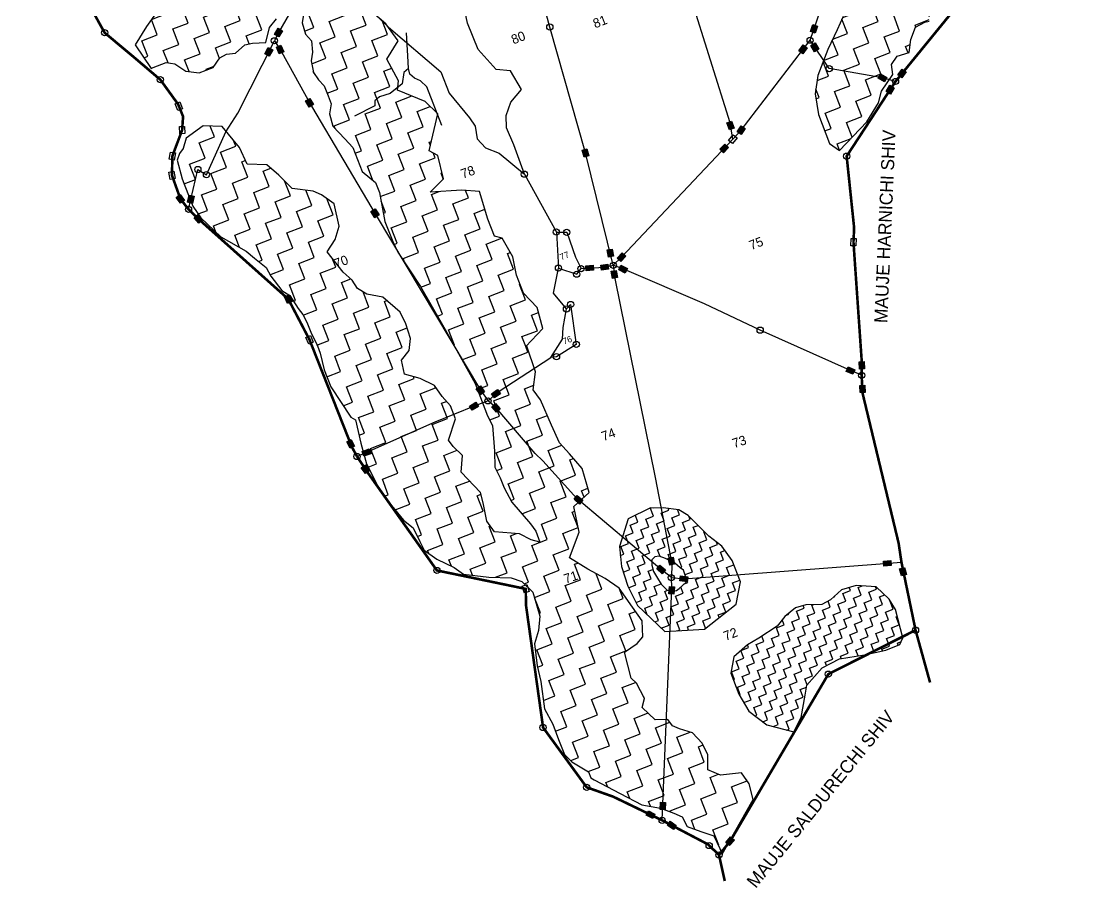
# Model space of a CAD drawing. Header units: metres. Extents: x 298584 to 302516, y 1968971 to 1973240.
# Drawn here: x 299307 to 301373, y 1968971 to 1970663 of the extents above; entities that cross this region are included whole.
import ezdxf

# ---------------------------------------------------------------- set-up
doc = ezdxf.new("R2010")
doc.units = ezdxf.units.M
doc.header["$MEASUREMENT"] = 0
doc.linetypes.add('DIVIDE', pattern=[1.25, 0.5, -0.25, 0, -0.25, 0, -0.25])
for name, color, linetype in [('LINE_WATER', 4, 'Continuous'), ('POLY_HATCH', 12, 'Continuous'), ('POLY_PARCEL', 6, 'Continuous'), ('SYM_STONE', 1, 'Continuous'), ('TEXT_MAPOUT', 7, 'Continuous'), ('TEXT_PARCEL', 7, 'Continuous'), ('V_BOUND_LINE', 7, 'Continuous'), ('V_DIVIDE_LINE', 7, 'DIVIDE')]:
    doc.layers.add(name, color=color, linetype=linetype)
doc.styles.add('TEXT_MAP', font='')
doc.styles.get('TEXT_MAP').set_extended_font_data('Kruti Dev 050')
pattern_1 = [(21.1555, (299824.944, 1968554.17), (18.4471, 41.73738), [32.2669, -32.2669]), (111.1555, (299855.037, 1968565.816), (-41.73738, 18.4471), [32.2669, -32.2669])]

# ---------------------------------------------------------------- blocks, each defined once
blk = doc.blocks.new('STONE')
blk.add_circle((0, 0), 0.851)
blk = doc.blocks.new('STONESQUAREFILLED')
blk.add_hatch(color=256).paths.add_polyline_path([(0.7, -0.48), (0.7, 0.48), (-0.7, 0.48), (-0.7, -0.48)])
blk.add_lwpolyline([(-0.7, 0.48), (0.7, 0.48), (0.7, -0.48), (-0.7, -0.48)], close=True)
blk = doc.blocks.new('STONESQUARE')
blk.add_lwpolyline([(-0.7, 0.48), (0.7, 0.48), (0.7, -0.48), (-0.7, -0.48)], close=True)

msp = doc.modelspace()

# ---------------------------------------------------------------- hatches: boundary and pattern name
at = {"layer": 'POLY_HATCH'}
h = msp.add_hatch(dxfattribs=at)
h.set_pattern_fill('ZIGZAG', color=256, scale=10.162801, angle=21.1555, style=0)
h.set_pattern_definition(pattern_1)
h.paths.add_polyline_path([(301053.7, 1970877.7), (301014.5, 1970867.4), (300976.4, 1970835.8), (300964.1, 1970780.7), (300968.3, 1970751.2), (300949.4, 1970731.9), (300941.8, 1970683.4), (300912.6, 1970672.1), (300901.1, 1970646.1), (300882.4, 1970607.7), (300863.5, 1970557.2), (300858.1, 1970521.6), (300864.3, 1970480.8), (300886.1, 1970424.6), (300905.8, 1970410.7), (300959, 1970466.8), (300981.7, 1970503.7), (300987.5, 1970526.4), (301009.8, 1970559.3), (301007.1, 1970578.7), (301018.4, 1970594.8), (301041.9, 1970601.9), (301044.8, 1970627.3), (301054, 1970651.3), (301080.7, 1970665.8), (301083.2, 1970684), (301099.1, 1970705.7), (301109.4, 1970711.6), (301124.3, 1970713.5), (301143.5, 1970744.3), (301159.7, 1970760.2), (301179.5, 1970766.9), (301185.8, 1970790.8), (301191.9, 1970802.8), (301212.4, 1970817.6), (301228.6, 1970828.7), (301222.2, 1970847.6), (301218.2, 1970865.5), (301224, 1970875.5), (301240.6, 1970882.9), (301229.2, 1970899.9), (301220.3, 1970913), (301212.4, 1970920.6), (301200.4, 1970939.8), (301202.5, 1970969.7), (301210.5, 1970976.7), (301226.8, 1970994.7), (301214.2, 1971019.9), (301211.5, 1971034.4), (301216.5, 1971049), (301222.4, 1971059.1), (301211.1, 1971090.7), (301207.4, 1971107.7), (301211.5, 1971124.9), (301218.8, 1971128.7), (301233.2, 1971134.2), (301228.5, 1971171.3), (301235.3, 1971196.7), (301234.2, 1971207), (301254.3, 1971220.6), (301249.5, 1971243.1), (301245.5, 1971278.5), (301256.6, 1971292.5), (301273.6, 1971299), (301281.7, 1971308), (301275.5, 1971324.1), (301286.9, 1971345.3), (301305.9, 1971356.3), (301319.3, 1971346.9), (301339.4, 1971382.8), (301370, 1971434.5), (301373.1, 1971447.1), (301350.6, 1971474.3), (301309, 1971470.2), (301256.5, 1971457.1), (301203.7, 1971419.9), (301165.3, 1971364.3), (301149.5, 1971293.5), (301138.4, 1971229.2), (301095.7, 1971203.1), (301075.8, 1971173.9), (301075.4, 1971137.8), (301084, 1971090.8), (301064.1, 1971061.5), (301031, 1971029.5), (301025.6, 1970962.7), (301049.8, 1970900.2)])
h = msp.add_hatch(dxfattribs=at)
h.set_pattern_fill('ZIGZAG', color=256, scale=10.162801, angle=21.1555, style=0)
h.set_pattern_definition(pattern_1)
h.paths.add_polyline_path([(300105.7, 1970329.5), (300131.8, 1970355.4), (300121, 1970400.8), (300103.9, 1970410), (300121.1, 1970482), (300096, 1970506.1), (300042.3, 1970528.2), (300044.1, 1970546.9), (300021.1, 1970588.9), (300043.4, 1970624.6), (300019.2, 1970658), (299975.4, 1970695.2), (299985.8, 1970744.3), (300009.8, 1970758.1), (300007.7, 1970786.6), (299966.7, 1970851.9), (299903.3, 1970881.5), (299825.3, 1970855.8), (299801.7, 1970846.7), (299754.6, 1970828.4), (299718.1, 1970812), (299688.1, 1970784.7), (299667.1, 1970763), (299595.6, 1970755.6), (299583.6, 1970739.7), (299575.9, 1970707.4), (299569.3, 1970677.8), (299551.8, 1970653), (299529.5, 1970617.3), (299561, 1970570.9), (299564.9, 1970572.4), (299590.4, 1970582.3), (299607.2, 1970579.8), (299628.5, 1970565.5), (299654.7, 1970562), (299682.1, 1970572.7), (299695.2, 1970591.3), (299708.2, 1970598.6), (299725.4, 1970600.7), (299744, 1970616.9), (299758.5, 1970620.3), (299785.1, 1970621.5), (299791.7, 1970651.1), (299805.5, 1970667.8), (299834.2, 1970681.1), (299844, 1970714.2), (299855.7, 1970748.1), (299874.7, 1970768.9), (299893.9, 1970783.9), (299899.8, 1970744.8), (299887.8, 1970717.6), (299879.8, 1970703.3), (299860, 1970684.4), (299855.9, 1970660.2), (299862.2, 1970637.9), (299874.2, 1970624.5), (299875.9, 1970602.6), (299873.4, 1970585.8), (299877.8, 1970562.7), (299887.8, 1970548.6), (299899, 1970537.1), (299906.6, 1970517.5), (299912.6, 1970501.8), (299908.9, 1970482.3), (299916, 1970458), (299939.2, 1970433.2), (299954.6, 1970416.6), (299963.7, 1970393.1), (299972.8, 1970369.6), (299999.2, 1970348.2), (300006.7, 1970328.6), (300017.4, 1970271.8), (300032.6, 1970232.6), (300042.9, 1970211.8), (300086.7, 1970145.3), (300134.9, 1970061), (300193.9, 1969955.3), (300218.1, 1969892.5), (300227.7, 1969873.7), (300231.4, 1969823.3), (300232.2, 1969792), (300242.5, 1969771.2), (300250.1, 1969751.6), (300265.4, 1969723.7), (300302, 1969681.5), (300312, 1969667.4), (300320.4, 1969645.8), (300302.9, 1969650.3), (300280.3, 1969661.9), (300231.5, 1969665.5), (300216.5, 1969686.8), (300209.5, 1969722.4), (300203.9, 1969742.7), (300166.1, 1969782.2), (300169.2, 1969815), (300151, 1969832.7), (300141.8, 1969844.9), (300155.1, 1969886.2), (300145.3, 1969911.7), (300129.1, 1969930.2), (300114.1, 1969951.5), (300086.1, 1969965.4), (300055.7, 1969974), (300049.8, 1970001), (300064.9, 1970020.3), (300067.1, 1970043.7), (300058.4, 1970072), (300047.4, 1970094.7), (300013.3, 1970124.4), (299981.8, 1970130.2), (299963.9, 1970141.3), (299953.2, 1970157.5), (299935.8, 1970173.3), (299904.6, 1970213), (299920.1, 1970237.1), (299928.2, 1970262.8), (299918.1, 1970306.2), (299893.3, 1970323.7), (299877, 1970330.9), (299836.2, 1970336.7), (299810.3, 1970362.7), (299786.7, 1970382.9), (299748, 1970383.7), (299733.2, 1970416.3), (299699.3, 1970457.3), (299662.6, 1970458.8), (299629.1, 1970434.6), (299623.4, 1970414.4), (299615.8, 1970404.7), (299611.8, 1970391.8), (299621.5, 1970355), (299626.8, 1970341.3), (299642, 1970302.1), (299657.7, 1970278.9), (299696.8, 1970242.1), (299746.1, 1970213.9), (299762.7, 1970200), (299785.6, 1970181.8), (299794.4, 1970164.9), (299816.3, 1970137.3), (299831.4, 1970127.4), (299847.9, 1970102.2), (299857.2, 1970090), (299865.2, 1970075.1), (299872.8, 1970055.5), (299885.4, 1970028.8), (299890.7, 1970015.1), (299898.9, 1969982.2), (299911.8, 1969948.9), (299950.6, 1969889.5), (299959.7, 1969884.6), (299970.5, 1969839.2), (299981.7, 1969798.4), (300010.4, 1969741.9), (300053.5, 1969688.7), (300072.9, 1969673.6), (300085.5, 1969646.9), (300094.2, 1969630.1), (300119, 1969612.6), (300152.5, 1969596.2), (300171.1, 1969583.1), (300220.6, 1969577.5), (300264, 1969576.3), (300285, 1969568.6), (300306.6, 1969547.7), (300320.2, 1969501.1), (300317.5, 1969473), (300309.4, 1969447.3), (300314.7, 1969404.3), (300322.2, 1969373.4), (300329.4, 1969319.8), (300345.5, 1969289.9), (300356.8, 1969260.5), (300368.2, 1969231.1), (300382.9, 1969216.5), (300415.1, 1969197.4), (300419.7, 1969185.6), (300425.9, 1969181.3), (300476.9, 1969154.6), (300519.3, 1969132.7), (300555.5, 1969126.4), (300582, 1969116.4), (300598.3, 1969109.2), (300607.8, 1969090.3), (300634.3, 1969080.3), (300660, 1969072.2), (300671.8, 1969047.4), (300676.3, 1969036.2), (300736.6, 1969142.9), (300729.1, 1969173.8), (300714.1, 1969195.1), (300673, 1969190.5), (300648.6, 1969201.3), (300648.5, 1969230.6), (300637.4, 1969253.3), (300618.5, 1969273.1), (300592.8, 1969281.2), (300579.2, 1969287.2), (300570, 1969299.4), (300545.4, 1969298.9), (300520.2, 1969323), (300524.7, 1969340.5), (300508.7, 1969370.3), (300498.2, 1969379.8), (300485.2, 1969431.1), (300510.4, 1969447.6), (300521.1, 1969460.8), (300520.2, 1969492), (300501, 1969518.4), (300475.3, 1969555.8), (300447.7, 1969574.5), (300413.6, 1969592.8), (300377.9, 1969615), (300396.8, 1969665.2), (300386.5, 1969715.3), (300416.5, 1969742.7), (300402.9, 1969789.3), (300378.3, 1969818.1), (300358.6, 1969839.8), (300343, 1969874.3), (300321.4, 1969923.8), (300307.1, 1969943), (300311.4, 1969978.5), (300294.4, 1970028.3), (300292.5, 1970027.6), (300326.1, 1970063.1), (300314.8, 1970103.8), (300288.2, 1970131.9), (300274.6, 1970167.2), (300267.5, 1970202.8), (300246.5, 1970239.7), (300231.7, 1970243), (300218.8, 1970276.3), (300202.2, 1970330.8), (300167.5, 1970333.1)])
h = msp.add_hatch(dxfattribs=at)
h.set_pattern_fill('ZIGZAG', color=256, scale=5.0814, angle=21.1555, style=0)
h.set_pattern_definition([(21.1555, (299824.944, 1968554.17), (9.22355, 20.86869), [16.13345, -16.13345]), (111.1555, (299839.99, 1968559.993), (-20.86869, 9.22355), [16.13345, -16.13345])])
h.paths.add_polyline_path([(300561.1, 1969713), (300535, 1969711.8), (300492.9, 1969691.1), (300475.4, 1969637), (300479.3, 1969597.9), (300491.7, 1969559.9), (300510.8, 1969522.2), (300564.5, 1969470.9), (300641.6, 1969475.9), (300703.9, 1969524.8), (300711.8, 1969568.4), (300695.9, 1969609.6), (300675.9, 1969637.9), (300650.3, 1969657.4), (300609.8, 1969698), (300591.9, 1969709.1)])
h.paths.add_polyline_path([(300553.1, 1969618.4), (300565.9, 1969613.9), (300583.5, 1969604.5), (300594.1, 1969595.8), (300600.9, 1969591.2), (300604.9, 1969579.4), (300606.1, 1969567.6), (300588.5, 1969551.6), (300578, 1969549.5), (300568.7, 1969552), (300557, 1969563.6), (300550.1, 1969575.5), (300542.3, 1969588.6), (300536.4, 1969608.6), (300544.7, 1969616.8)], flags=16)
h.paths.add_polyline_path([(300783.9, 1969481.3), (300747.7, 1969458.3), (300725.6, 1969445.3), (300698.8, 1969421.4), (300692.9, 1969389.8), (300708.9, 1969348.6), (300728.4, 1969315.6), (300763.7, 1969288.7), (300816.3, 1969275.2), (300830.3, 1969303.2), (300838.2, 1969346.8), (300841.9, 1969366.3), (300871.6, 1969400.3), (300905.4, 1969417.9), (300954.4, 1969425.6), (300995.9, 1969434.9), (301023.4, 1969445.5), (301029.4, 1969459.1), (301014.8, 1969514.3), (301002.5, 1969534.4), (300977.4, 1969558.5), (300938, 1969561.3), (300909.7, 1969552.6), (300888, 1969532.9), (300871.1, 1969524.1), (300839.8, 1969523.3), (300819.5, 1969517.7), (300798.9, 1969500.7)])

# ---------------------------------------------------------------- linework, layer by layer
at = {"layer": 'LINE_WATER'}
for points in [[(300063.5, 1970570.8), (300062.1, 1970595.5), (300059.6, 1970640.3)], [(300128.9, 1970459.3), (300099.5, 1970535.2), (300086.9, 1970546.6), (300075.3, 1970551.7), (300066.4, 1970559.4), (300063.5, 1970570.8), (300054.7, 1970563), (300051.4, 1970541), (300027.5, 1970522.1), (300007.1, 1970515.7), (299997.6, 1970507.6), (299997.6, 1970498), (299958.2, 1970477.5)]]:
    msp.add_lwpolyline(points, dxfattribs=at)
at = {"layer": 'POLY_HATCH', "ltscale": 10}
for points in [[(299860, 1970684.4), (299855.9, 1970660.2), (299862.2, 1970637.9), (299874.2, 1970624.5), (299875.9, 1970602.6), (299873.4, 1970585.8), (299877.8, 1970562.7), (299887.8, 1970548.6), (299899, 1970537.1), (299906.6, 1970517.5), (299912.6, 1970501.8), (299908.9, 1970482.3), (299916, 1970458), (299939.2, 1970433.2), (299954.6, 1970416.6), (299963.7, 1970393.1), (299972.8, 1970369.6), (299999.2, 1970348.2), (300006.7, 1970328.6), (300017.4, 1970271.8), (300032.6, 1970232.6), (300042.9, 1970211.8), (300086.7, 1970145.3), (300134.9, 1970061), (300193.9, 1969955.3), (300218.1, 1969892.5), (300227.7, 1969873.7), (300231.4, 1969823.3), (300232.2, 1969792), (300242.5, 1969771.2), (300250.1, 1969751.6), (300265.4, 1969723.7), (300302, 1969681.5), (300312, 1969667.4), (300320.4, 1969645.8), (300302.9, 1969650.3), (300280.3, 1969661.9), (300231.5, 1969665.5), (300216.5, 1969686.8), (300209.5, 1969722.4), (300203.9, 1969742.7), (300166.1, 1969782.2), (300169.2, 1969815), (300151, 1969832.7), (300141.8, 1969844.9), (300155.1, 1969886.2), (300145.3, 1969911.7), (300129.1, 1969930.2), (300114.1, 1969951.5), (300086.1, 1969965.4), (300055.7, 1969974), (300049.8, 1970001), (300064.9, 1970020.3), (300067.1, 1970043.7), (300058.4, 1970072), (300047.4, 1970094.7), (300013.3, 1970124.4), (299981.8, 1970130.2), (299963.9, 1970141.3), (299953.2, 1970157.5), (299935.8, 1970173.3), (299904.6, 1970213), (299920.1, 1970237.1), (299928.2, 1970262.8), (299918.1, 1970306.2), (299893.3, 1970323.7), (299877, 1970330.9), (299836.2, 1970336.7), (299810.3, 1970362.7), (299786.7, 1970382.9), (299748, 1970383.7), (299733.2, 1970416.3), (299699.3, 1970457.3), (299662.6, 1970458.8), (299629.1, 1970434.6), (299623.4, 1970414.4), (299615.8, 1970404.7), (299611.8, 1970391.8), (299621.5, 1970355), (299626.8, 1970341.3), (299642, 1970302.1), (299657.7, 1970278.9), (299696.8, 1970242.1), (299746.1, 1970213.9), (299762.7, 1970200), (299785.6, 1970181.8), (299794.4, 1970164.9), (299816.3, 1970137.3), (299831.4, 1970127.4), (299847.9, 1970102.2), (299857.2, 1970090), (299865.2, 1970075.1), (299872.8, 1970055.5), (299885.4, 1970028.8), (299890.7, 1970015.1), (299898.9, 1969982.2), (299911.8, 1969948.9), (299950.6, 1969889.5), (299959.7, 1969884.6), (299970.5, 1969839.2), (299981.7, 1969798.4), (300010.4, 1969741.9), (300053.5, 1969688.7), (300072.9, 1969673.6), (300085.5, 1969646.9), (300094.2, 1969630.1), (300119, 1969612.6), (300152.5, 1969596.2), (300171.1, 1969583.1), (300220.6, 1969577.5), (300264, 1969576.3), (300285, 1969568.6), (300306.6, 1969547.7), (300320.2, 1969501.1), (300317.5, 1969473), (300309.4, 1969447.3), (300314.7, 1969404.3), (300322.2, 1969373.4), (300329.4, 1969319.8), (300345.5, 1969289.9), (300356.8, 1969260.5), (300368.2, 1969231.1), (300382.9, 1969216.5), (300415.1, 1969197.4), (300419.7, 1969185.6), (300425.9, 1969181.3), (300476.9, 1969154.6), (300519.3, 1969132.7), (300555.5, 1969126.4), (300582, 1969116.4), (300598.3, 1969109.2), (300607.8, 1969090.3), (300634.3, 1969080.3), (300660, 1969072.2), (300671.8, 1969047.4), (300676.3, 1969036.2), (300736.6, 1969142.9), (300729.1, 1969173.8), (300714.1, 1969195.1), (300673, 1969190.5), (300648.6, 1969201.3), (300648.5, 1969230.6), (300637.4, 1969253.3), (300618.5, 1969273.1), (300592.8, 1969281.2), (300579.2, 1969287.2), (300570, 1969299.4), (300545.4, 1969298.9), (300520.2, 1969323), (300524.7, 1969340.5), (300508.7, 1969370.3), (300498.2, 1969379.8), (300485.2, 1969431.1), (300510.4, 1969447.6), (300521.1, 1969460.8), (300520.2, 1969492), (300501, 1969518.4), (300475.3, 1969555.8), (300447.7, 1969574.5), (300413.6, 1969592.8), (300377.9, 1969615), (300396.8, 1969665.2), (300386.5, 1969715.3), (300416.5, 1969742.7), (300402.9, 1969789.3), (300378.3, 1969818.1), (300358.6, 1969839.8), (300343, 1969874.3), (300321.4, 1969923.8), (300307.1, 1969943), (300311.4, 1969978.5), (300294.4, 1970028.3), (300292.5, 1970027.6), (300326.1, 1970063.1), (300314.8, 1970103.8), (300288.2, 1970131.9), (300274.6, 1970167.2), (300267.5, 1970202.8), (300246.5, 1970239.7), (300231.7, 1970243), (300218.8, 1970276.3), (300202.2, 1970330.8), (300167.5, 1970333.1), (300105.7, 1970329.5), (300131.8, 1970355.4), (300121, 1970400.8), (300103.9, 1970410), (300121.1, 1970482), (300096, 1970506.1), (300042.3, 1970528.2), (300044.1, 1970546.9), (300021.1, 1970588.9), (300043.4, 1970624.6), (300019.2, 1970658), (299975.4, 1970695.2)], [(299569.3, 1970677.8), (299551.8, 1970653), (299529.5, 1970617.3), (299561, 1970570.9), (299564.9, 1970572.4), (299590.4, 1970582.3), (299607.2, 1970579.8), (299628.5, 1970565.5), (299654.7, 1970562), (299682.1, 1970572.7), (299695.2, 1970591.3), (299708.2, 1970598.6), (299725.4, 1970600.7), (299744, 1970616.9), (299758.5, 1970620.3), (299785.1, 1970621.5), (299791.7, 1970651.1), (299805.5, 1970667.8)], [(300912.6, 1970672.1), (300901.1, 1970646.1), (300882.4, 1970607.7), (300863.5, 1970557.2), (300858.1, 1970521.6), (300864.3, 1970480.8), (300886.1, 1970424.6), (300905.8, 1970410.7), (300959, 1970466.8), (300981.7, 1970503.7), (300987.5, 1970526.4), (301009.8, 1970559.3), (301007.1, 1970578.7), (301018.4, 1970594.8), (301041.9, 1970601.9), (301044.8, 1970627.3), (301054, 1970651.3), (301072.5, 1970661.3), (301080.4, 1970663.4)]]:
    msp.add_lwpolyline(points, dxfattribs=at)
for points in [[(300492.9, 1969691.1), (300475.4, 1969637), (300479.3, 1969597.9), (300491.7, 1969559.9), (300510.8, 1969522.2), (300564.5, 1969470.9), (300641.6, 1969475.9), (300703.9, 1969524.8), (300711.8, 1969568.4), (300695.9, 1969609.6), (300675.9, 1969637.9), (300650.3, 1969657.4), (300609.8, 1969698), (300591.9, 1969709.1), (300561.1, 1969713), (300541.2, 1969712), (300536.5, 1969712.5)], [(301029.4, 1969459.1), (301014.8, 1969514.3), (301002.5, 1969534.4), (300977.4, 1969558.5), (300938, 1969561.3), (300909.7, 1969552.6), (300888, 1969532.9), (300871.1, 1969524.1), (300839.8, 1969523.3), (300819.5, 1969517.7), (300798.9, 1969500.7), (300783.9, 1969481.3), (300747.7, 1969458.3), (300725.6, 1969445.3), (300698.8, 1969421.4), (300692.9, 1969389.8), (300708.9, 1969348.6), (300728.4, 1969315.6), (300763.7, 1969288.7), (300816.3, 1969275.2), (300830.3, 1969303.2), (300838.2, 1969346.8), (300841.9, 1969366.3), (300871.6, 1969400.3), (300905.4, 1969417.9), (300954.4, 1969425.6), (300995.9, 1969434.9), (301023.4, 1969445.5), (301023.4, 1969445.5)]]:
    msp.add_lwpolyline(points, close=True, dxfattribs=at)
at = {"layer": 'POLY_HATCH'}
msp.add_lwpolyline([(300592.1, 1969554.9), (300606.1, 1969567.6), (300604.9, 1969579.4), (300600.9, 1969591.2), (300594.1, 1969595.8), (300583.5, 1969604.5), (300565.9, 1969613.9), (300553.1, 1969618.4), (300544.7, 1969616.8), (300539.1, 1969611.3), (300538.8, 1969600.6), (300542.3, 1969588.6), (300550.1, 1969575.5), (300557, 1969563.6), (300568.7, 1969552), (300578, 1969549.5), (300587.3, 1969551.4)], close=True, dxfattribs=at)
at = {"layer": 'POLY_PARCEL'}
for points in [[(300848.1, 1970626), (300924.8, 1970850.2), (301000.4, 1971070.1), (301053.6, 1971206), (301092.7, 1971329.5)], [(300463.6, 1970186.5), (300409.2, 1970405.8), (300339.6, 1970651.8), (300250.6, 1970982.9), (300243.6, 1971008.6)], [(300697.2, 1970432.6), (300691.8, 1970464.4), (300576.8, 1970832.4), (300552.5, 1970912.3)], [(299913, 1970820.5), (299809.7, 1970640.9), (299801.4, 1970624.9)], [(299913, 1970820.5), (299908.2, 1970795.6), (299908.7, 1970786.2), (299914.3, 1970782), (299939.7, 1970782.2), (299949.2, 1970776.3), (299963.1, 1970750.6), (299965.1, 1970739.4), (299953.4, 1970722.1), (299966.2, 1970705.6), (299983.2, 1970690.6), (300024.6, 1970651.6), (300126.9, 1970564.5), (300143.2, 1970522.6), (300182.7, 1970474.1), (300193.6, 1970458.3), (300197.6, 1970433.6), (300213.9, 1970416), (300240.4, 1970405.5), (300289.8, 1970364.4)], [(300289.8, 1970364.4), (300269.2, 1970421.8), (300254.7, 1970455.2), (300254.2, 1970479), (300263.4, 1970504.8), (300284.1, 1970529.6), (300262.8, 1970566.4), (300234.6, 1970569.1), (300199.5, 1970608.1), (300179, 1970659.2), (300171.5, 1970693)], [(299633.8, 1970295.6), (299652, 1970373.5), (299668.8, 1970363.3), (299706.5, 1970447.2), (299730.4, 1970483.6), (299801.4, 1970624.9)], [(299801.4, 1970624.9), (299815.7, 1970603.2), (299874, 1970497), (300000.6, 1970283.7), (300204.1, 1969942.2), (300218.9, 1969921.6)], [(300697.2, 1970432.6), (300713.5, 1970450.3), (300848.1, 1970626)], [(301015, 1970545.5), (300989.3, 1970552.5), (300885.6, 1970570.5), (300848.1, 1970626)], [(300463.6, 1970186.5), (300479.8, 1970202.2), (300697.2, 1970432.6)], [(300289.8, 1970364.4), (300352.5, 1970251.3)], [(300352.5, 1970251.3), (300356.5, 1970180.9)], [(300352.5, 1970251.3), (300372.6, 1970250.9), (300390, 1970202.1), (300400.5, 1970179.9)], [(300372.2, 1970101.1), (300347.1, 1970132.1), (300356.5, 1970180.9)], [(300356.5, 1970180.9), (300392.1, 1970169), (300400.5, 1970179.9)], [(300400.5, 1970179.9), (300446.8, 1970183), (300463.6, 1970186.5)], [(300463.6, 1970186.5), (300466.4, 1970160.3), (300545.1, 1969771.7), (300578.2, 1969603.5), (300577.1, 1969576.4)], [(300948.9, 1969971.7), (300927.3, 1969980.8), (300750.5, 1970059.7), (300641.7, 1970111), (300485.4, 1970177.9), (300463.6, 1970186.5)], [(300372.2, 1970101.1), (300380.3, 1970109.9), (300391.2, 1970032), (300352.6, 1970007.8), (300341.4, 1970006.2)], [(300341.4, 1970006.2), (300364.2, 1970042.1), (300365.9, 1970064.8), (300372.2, 1970101.1)], [(300218.9, 1969921.6), (300238.4, 1969939.1), (300341.4, 1970006.2)], [(300218.9, 1969921.6), (300191.6, 1969911.1), (300115.2, 1969879.7), (299981.4, 1969820.6), (299963, 1969813)], [(300577.1, 1969576.4), (300554.5, 1969594.3), (300392.5, 1969731.1), (300326.1, 1969804.4), (300310.9, 1969819.1), (300234.5, 1969908), (300218.9, 1969921.6)], [(300577.1, 1969576.4), (300601.2, 1969573.9), (301002.1, 1969604.5), (301026.6, 1969606.3)], [(300559, 1969102.4), (300577.7, 1969556.5), (300577.1, 1969576.4)]]:
    msp.add_lwpolyline(points, dxfattribs=at)
at = {"layer": 'V_BOUND_LINE', "const_width": 5.08}
for points in [[(301015, 1970545.5), (301127.4, 1970683.2), (301267.9, 1970798.1), (301226.5, 1971034.2), (301237.1, 1971046.7), (301289.8, 1971304.2)], [(299309.3, 1970925), (299440.9, 1970692.8), (299469.8, 1970640.7), (299528.3, 1970591.8), (299578.7, 1970548.9), (299613.5, 1970500.8), (299623.1, 1970477), (299621.3, 1970450.5), (299602.2, 1970399.8), (299601.4, 1970362.1), (299617.9, 1970316.1), (299633.8, 1970295.6)], [(300948.9, 1969971.7), (300949, 1969998.2), (300932.8, 1970231.6), (300934.1, 1970259.5), (300919.5, 1970399.5), (301015, 1970545.5)], [(299633.8, 1970295.6), (299658.1, 1970272.5), (299828.6, 1970120.5), (299870.2, 1970040.9), (299952.9, 1969831.5), (299963, 1969813)], [(301026.6, 1969606.3), (301021, 1969643.7), (300950.8, 1969935.6), (300948.9, 1969967.3), (300948.9, 1969971.7)], [(299963, 1969813), (299982.2, 1969783.8), (300119, 1969590.4), (300292.5, 1969554.4), (300293.2, 1969521.4), (300326.4, 1969283.7), (300411.6, 1969166.9), (300463.3, 1969148.6), (300559, 1969102.4)], [(300559, 1969102.4), (300648.4, 1969055.5), (300670.1, 1969034.8), (300691.9, 1969061.5), (300883.7, 1969387.9), (301054.1, 1969473.8), (301026.6, 1969606.3)]]:
    msp.add_lwpolyline(points, dxfattribs=at)
at = {"layer": 'V_DIVIDE_LINE', "ltscale": 10, "const_width": 5.08}
for points in [[(301054.1, 1969473.8), (301082.4, 1969371.6)], [(300670.1, 1969034.8), (300681.4, 1968983.9)]]:
    msp.add_lwpolyline(points, dxfattribs=at)

# ---------------------------------------------------------------- block references
at = {"layer": 'SYM_STONE'}
for name, p, xscale, yscale, zscale, rotation in [('STONESQUAREFILLED', (299809.7, 1970640.9), 10.16280059995978, 10.16280059995978, 10.16280059995978, 60.08734334249522), ('STONE', (299469.8, 1970640.7), 7.113960419971849, 7.113960419971849, 7.113960419971849, 21.15550735412409), ('STONE', (299801.4, 1970624.9), 7.113960419971849, 7.113960419971849, 7.113960419971849, 21.15550735412409), ('STONESQUAREFILLED', (299790.5, 1970603.3), 10.16280059995979, 10.16280059995979, 10.16280059995979, 61.80889429642269), ('STONESQUAREFILLED', (299812.6, 1970607.8), 10.16280059995978, 10.16280059995978, 10.16280059995978, 292.5338554485779), ('STONE', (299578.7, 1970548.9), 7.113960419971849, 7.113960419971849, 7.113960419971849, 21.15550735412409), ('STONESQUARE', (299615, 1970497.1), 10.16280059995979, 10.16280059995979, 10.16280059995979, 290.6528367798959), ('STONESQUAREFILLED', (299870.3, 1970503.8), 10.16280059995979, 10.16280059995979, 10.16280059995979, 300.4564148047601), ('STONESQUARE', (299621.3, 1970450.5), 10.16280059995979, 10.16280059995979, 10.16280059995979, 92.32909749640338), ('STONESQUARE', (299602.2, 1970399.8), 10.16280059995978, 10.16280059995978, 10.16280059995978, 80.21823470497722), ('STONE', (299652, 1970373.5), 7.113960419971849, 7.113960419971849, 7.113960419971849, 21.15550735412409), ('STONESQUARE', (299601.4, 1970362.1), 10.16280059995978, 10.16280059995978, 10.16280059995978, 100.6395420354015), ('STONE', (299668.8, 1970363.3), 7.113960419971849, 7.113960419971849, 7.113960419971849, 21.15550735412409), ('STONESQUAREFILLED', (299617.9, 1970316.1), 10.16280059995978, 10.16280059995978, 10.16280059995978, 305.9061082572463), ('STONESQUAREFILLED', (299638.4, 1970315.3), 10.16280059995978, 10.16280059995978, 10.16280059995978, 76.81693461936047), ('STONE', (299633.8, 1970295.6), 7.113960419971849, 7.113960419971849, 7.113960419971849, 21.15550735412409), ('STONESQUAREFILLED', (299653.1, 1970277.2), 10.16280059995978, 10.16280059995978, 10.16280059995978, 311.3626680175275), ('STONESQUAREFILLED', (299998.1, 1970288), 10.16280059995978, 10.16280059995978, 10.16280059995978, 302.6020644000398), ('STONESQUAREFILLED', (299828.6, 1970120.5), 10.16280059995978, 10.16280059995978, 10.16280059995978, 293.9757084753808), ('STONESQUARE', (299870.2, 1970040.9), 10.16280059995979, 10.16280059995979, 10.16280059995979, 113.4058644832717), ('STONE', (300218.9, 1969921.6), 7.113960419971849, 7.113960419971849, 7.113960419971849, 21.15550735412409), ('STONESQUAREFILLED', (300234.4, 1969935.5), 10.16280059995978, 10.16280059995978, 10.16280059995978, 33.74946407796246), ('STONESQUAREFILLED', (300191.6, 1969911.1), 10.16280059995978, 10.16280059995978, 10.16280059995978, 31.71939137324965), ('STONESQUAREFILLED', (299950.5, 1969837.6), 10.16280059995978, 10.16280059995978, 10.16280059995978, 296.9046007841105), ('STONESQUAREFILLED', (299981.4, 1969820.6), 10.16280059995978, 10.16280059995978, 10.16280059995978, 20.27780706920127), ('STONE', (299963, 1969813), 7.113960419971849, 7.113960419971849, 7.113960419971849, 21.15550735412409), ('STONESQUAREFILLED', (299979.3, 1969788.1), 10.16280059995978, 10.16280059995978, 10.16280059995978, 305.0866198825889), ('STONESQUAREFILLED', (300395.6, 1969728.5), 10.16280059995979, 10.16280059995979, 10.16280059995979, 319.8223250316373), ('STONE', (300119, 1969590.4), 7.113960419971849, 7.113960419971849, 7.113960419971849, 21.15550735412409), ('STONESQUARE', (300292.5, 1969554.4), 10.16280059995979, 10.16280059995979, 10.16280059995979, 288.8207887269938), ('STONE', (300326.4, 1969283.7), 7.113960419971849, 7.113960419971849, 7.113960419971849, 21.15550735412409), ('STONE', (300411.6, 1969166.9), 7.113960419971849, 7.113960419971849, 7.113960419971849, 21.15550735412409), ('STONESQUAREFILLED', (300536.4, 1969113.3), 10.16280059995978, 10.16280059995978, 10.16280059995978, 333.0500042929956), ('STONESQUAREFILLED', (300560.1, 1969130.2), 10.16280059995978, 10.16280059995978, 10.16280059995978, 87.6464939813118), ('STONE', (300559, 1969102.4), 7.113960419971849, 7.113960419971849, 7.113960419971849, 21.15550735412409), ('STONESQUAREFILLED', (300578.1, 1969092.4), 10.16280059995978, 10.16280059995978, 10.16280059995978, 325.6317515768436), ('STONE', (300650.9, 1969053.1), 7.113960419971849, 7.113960419971849, 7.113960419971849, 21.15550735412409), ('STONE', (300670.1, 1969034.8), 7.113960419971849, 7.113960419971849, 7.113960419971849, 21.15550735412409)]:
    msp.add_blockref(name, p, dxfattribs=dict(at, xscale=xscale, yscale=yscale, zscale=zscale, rotation=rotation))
at = {"layer": 'SYM_STONE', "ltscale": 10}
for name, p, xscale, yscale, zscale, rotation in [('STONE', (300339.6, 1970651.8), 7.113960419971849, 7.113960419971849, 7.113960419971849, 21.15550735412409), ('STONESQUAREFILLED', (300855.7, 1970648.2), 10.16280059995979, 10.16280059995979, 10.16280059995979, 71.10806577449296), ('STONE', (300848.1, 1970626), 7.113960419971849, 7.113960419971849, 7.113960419971849, 21.15550735412409), ('STONESQUAREFILLED', (300834.4, 1970608.1), 10.16280059995978, 10.16280059995978, 10.16280059995978, 54.15692559345541), ('STONESQUAREFILLED', (300857.5, 1970612.1), 10.16280059995979, 10.16280059995979, 10.16280059995979, 300.4919110477289), ('STONE', (300885.6, 1970570.5), 7.113960419971849, 7.113960419971849, 7.113960419971849, 21.15550735412409), ('STONESQUAREFILLED', (301027.8, 1970561.1), 10.16280059995978, 10.16280059995978, 10.16280059995978, 54.23807711094106), ('STONESQUAREFILLED', (300989.3, 1970552.5), 10.16280059995978, 10.16280059995978, 10.16280059995978, 331.6148753450418), ('STONE', (301015, 1970545.5), 7.113960419971849, 7.113960419971849, 7.113960419971849, 21.15550735412409), ('STONESQUAREFILLED', (301004.4, 1970529.3), 10.16280059995978, 10.16280059995978, 10.16280059995978, 58.50590854239698), ('STONESQUAREFILLED', (300692.7, 1970459.4), 10.16280059995979, 10.16280059995979, 10.16280059995979, 290.4793858984619), ('STONESQUAREFILLED', (300713.5, 1970450.3), 10.16280059995979, 10.16280059995979, 10.16280059995979, 55.78598148137294), ('STONESQUAREFILLED', (300680.3, 1970414.7), 10.16280059995978, 10.16280059995978, 10.16280059995978, 45.80469165181761), ('STONESQUARE', (300697.2, 1970432.6), 10.16280059995978, 10.16280059995978, 10.16280059995978, 50.93294699835196), ('STONESQUAREFILLED', (300409.2, 1970405.8), 10.16280059995979, 10.16280059995979, 10.16280059995979, 286.1298828108104), ('STONE', (300919.5, 1970399.5), 7.113960419971849, 7.113960419971849, 7.113960419971849, 21.15550735412409), ('STONE', (300289.8, 1970364.4), 7.113960419971849, 7.113960419971849, 7.113960419971849, 21.15550735412409), ('STONE', (300352.5, 1970251.3), 7.113960419971849, 7.113960419971849, 7.113960419971849, 21.15550735412409), ('STONE', (300372.6, 1970250.9), 7.113960419971849, 7.113960419971849, 7.113960419971849, 21.15550735412409), ('STONESQUARE', (300932.8, 1970231.6), 10.16280059995978, 10.16280059995978, 10.16280059995978, 88.54428877047422), ('STONESQUAREFILLED', (300457.7, 1970210.3), 10.16280059995979, 10.16280059995979, 10.16280059995979, 280.5124040041088), ('STONE', (300463.6, 1970186.5), 7.113960419971849, 7.113960419971849, 7.113960419971849, 21.15550735412409), ('STONESQUAREFILLED', (300479.8, 1970202.2), 10.16280059995979, 10.16280059995979, 10.16280059995979, 46.6686385337583), ('STONE', (300356.5, 1970180.9), 7.113960419971849, 7.113960419971849, 7.113960419971849, 21.15550735412409), ('STONE', (300392.1, 1970169), 7.113960419971849, 7.113960419971849, 7.113960419971849, 21.15550735412409), ('STONE', (300400.5, 1970179.9), 7.113960419971849, 7.113960419971849, 7.113960419971849, 21.15550735412409), ('STONESQUAREFILLED', (300417.4, 1970181.1), 10.16280059995978, 10.16280059995978, 10.16280059995978, 3.769612434567004), ('STONESQUAREFILLED', (300446.8, 1970183), 10.16280059995978, 10.16280059995978, 10.16280059995978, 7.930042982187906), ('STONESQUAREFILLED', (300465.5, 1970168.6), 10.16280059995978, 10.16280059995978, 10.16280059995978, 280.9480449395542), ('STONESQUAREFILLED', (300482.8, 1970178.9), 10.16280059995978, 10.16280059995978, 10.16280059995978, 333.3964356916837), ('STONE', (300380.3, 1970109.9), 7.113960419971849, 7.113960419971849, 7.113960419971849, 21.15550735412409), ('STONE', (300372.2, 1970101.1), 7.113960419971849, 7.113960419971849, 7.113960419971849, 21.15550735412409), ('STONE', (300750.5, 1970059.7), 7.113960419971849, 7.113960419971849, 7.113960419971849, 21.15550735412409), ('STONE', (300391.2, 1970032), 7.113960419971849, 7.113960419971849, 7.113960419971849, 21.15550735412409), ('STONE', (300352.6, 1970007.8), 7.113960419971849, 7.113960419971849, 7.113960419971849, 21.15550735412409), ('STONESQUAREFILLED', (300927.3, 1969980.8), 10.16280059995978, 10.16280059995978, 10.16280059995978, 336.4141118470857), ('STONESQUAREFILLED', (300949, 1969991.2), 10.16280059995978, 10.16280059995978, 10.16280059995978, 93.56210964672876), ('STONE', (300948.9, 1969971.7), 7.113960419971849, 7.113960419971849, 7.113960419971849, 21.15550735412409), ('STONESQUAREFILLED', (300204.1, 1969942.2), 10.16280059995978, 10.16280059995978, 10.16280059995978, 305.6673649898602), ('STONESQUAREFILLED', (300950.2, 1969945), 10.16280059995978, 10.16280059995978, 10.16280059995978, 92.0950592288689), ('STONESQUAREFILLED', (300234.5, 1969908), 10.16280059995979, 10.16280059995979, 10.16280059995979, 310.7144538120996), ('STONESQUAREFILLED', (300577.1, 1969608.6), 10.16280059995978, 10.16280059995978, 10.16280059995978, 282.9756469972305), ('STONESQUAREFILLED', (300557, 1969592.3), 10.16280059995979, 10.16280059995979, 10.16280059995979, 319.2867442489107), ('STONESQUAREFILLED', (300998.9, 1969604.4), 10.16280059995978, 10.16280059995978, 10.16280059995978, 5.827214567583408), ('STONESQUAREFILLED', (301029.6, 1969588), 10.16280059995978, 10.16280059995978, 10.16280059995978, 285.7950817535676), ('STONE', (300577.1, 1969576.4), 7.113960419971849, 7.113960419971849, 7.113960419971849, 21.15550735412409), ('STONESQUAREFILLED', (300601.2, 1969573.9), 10.16280059995979, 10.16280059995979, 10.16280059995979, 352.4774538369858), ('STONESQUAREFILLED', (300577.5, 1969551.7), 10.16280059995978, 10.16280059995978, 10.16280059995978, 85.6267840871408), ('STONE', (301054.1, 1969473.8), 7.113960419971849, 7.113960419971849, 7.113960419971849, 21.15550735412409), ('STONE', (300883.7, 1969387.9), 7.113960419971849, 7.113960419971849, 7.113960419971849, 21.15550735412409), ('STONESQUAREFILLED', (300691.9, 1969061.5), 10.16280059995979, 10.16280059995979, 10.16280059995979, 229.1413830881776)]:
    msp.add_blockref(name, p, dxfattribs=dict(at, xscale=xscale, yscale=yscale, zscale=zscale, rotation=rotation))

# ---------------------------------------------------------------- texts
at = {"layer": 'TEXT_MAPOUT'}
for s, rotation, p in [('MAUJE HARNICHI SHIV', 87.508, (300998.8, 1970073.1)), ('MAUJE SALDURECHI SHIV', 50.8791, (300741.8, 1968968.3))]:
    msp.add_text(s, height=25.407, rotation=rotation, dxfattribs=at).set_placement(p)
at = {"layer": 'TEXT_PARCEL', "style": 'TEXT_MAP'}
for s, height, rotation, p in [('81', 18.29, 21.1555, (300428.2, 1970649)), ('80', 18.29, 21.1555, (300268.5, 1970617.7)), ('78', 18.29, 19.7595, (300169.6, 1970355.5)), ('75', 18.29, 21.1555, (300733.2, 1970215.9)), ('70', 18.29, 20.3714, (299922.3, 1970180.2)), ('77', 12.2, 22.2155, (300362.1, 1970196)), ('76', 12.2, 20.1686, (300367.3, 1970031.4)), ('74', 18.29, 20.1148, (300444.3, 1969842.8)), ('73', 18.29, 18.1453, (300699.6, 1969829.1)), ('71', 18.29, 18.5844, (300370.6, 1969564.5)), ('72', 18.29, 21.1555, (300683.1, 1969452.7))]:
    msp.add_text(s, height=height, rotation=rotation, dxfattribs=at).set_placement(p)

doc.saveas('drawing.dxf')
